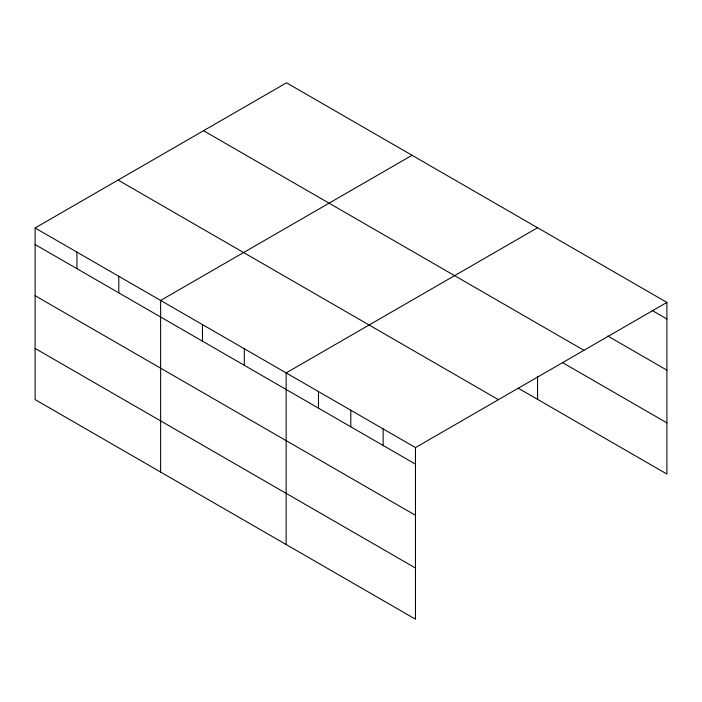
<?xml version="1.0" encoding="UTF-8"?>
<svg xmlns="http://www.w3.org/2000/svg" width="702" height="702" viewBox="0 0 702 702"><rect width="100%" height="100%" fill="white"/><g stroke="black" fill="none" stroke-linecap="round" stroke-linejoin="round"><path stroke-width="1.05" d="M35.1 227.966L415.479 447.578L415.479 619.19L35.1 399.587L35.1 227.966L286.521 82.81L666.9 302.413L666.9 474.034L518.05 388.092M412.048 155.282L160.626 300.438L160.626 472.051M537.574 227.746L286.153 372.911L286.153 544.524M415.479 447.578L666.9 302.413M652.123 310.451L666.9 318.989M607.774 336.021L666.9 370.156M203.554 130.712L583.932 350.316M562.513 362.601L666.9 422.867M118.068 180.063L498.446 399.675M35.1 244.533L415.479 464.145M35.1 295.7L415.479 515.312M35.1 348.42L415.479 568.023M537.574 376.509L537.574 399.368M383.143 428.904L383.143 445.48M350.816 410.24L350.816 426.807M318.48 391.576L318.48 408.143M244.305 348.754L244.305 365.321M202.466 324.596L202.466 341.163M118.787 276.281L118.787 292.848M76.939 252.123L76.939 268.69"/></g></svg>
